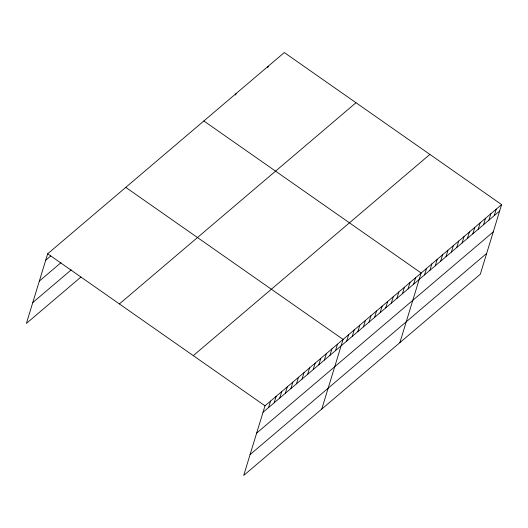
<?xml version="1.0" encoding="UTF-8"?>
<svg xmlns="http://www.w3.org/2000/svg" width="528" height="528" viewBox="0 0 528 528"><rect width="100%" height="100%" fill="white"/><g stroke="black" fill="none" stroke-linecap="round" stroke-linejoin="round"><path stroke-width="0.79" d="M501.6 204.593L264.997 405.808L243.705 475.444L480.308 274.223L501.6 204.593L284.295 52.556L47.692 253.777L26.4 323.407L80.929 277.035M235.587 95.04L236.029 93.608M267.769 67.676L268.204 66.238M268.594 407.53L270.574 401.062M274.171 402.791L276.151 396.323M279.748 398.046L281.728 391.578M285.325 393.301L287.305 386.839M290.902 388.562L292.882 382.094M296.479 383.816L298.459 377.348M302.056 379.071L304.036 372.61M307.633 374.332L309.613 367.864M313.21 369.587L315.19 363.119M318.787 364.848L320.767 358.38M324.364 360.103L326.344 353.635M329.941 355.357L331.921 348.889M335.518 350.618L337.498 344.15M321.783 409.042L343.075 339.405L125.77 187.374M346.672 341.128L348.652 334.666M352.249 336.389L354.229 329.921M357.826 331.643L359.806 325.175M363.409 326.905L365.383 320.437M368.986 322.159L370.96 315.691M374.563 317.414L376.537 310.946M380.14 312.675L382.114 306.207M385.717 307.93L387.691 301.462M391.294 303.184L393.268 296.716M396.871 298.445L398.845 291.977M402.448 293.7L404.422 287.232M408.025 288.955L409.999 282.493M413.602 284.216L415.576 277.748M399.868 342.639L421.153 273.002L203.848 120.971M424.538 274.91L426.518 268.442M429.904 270.349L431.878 263.881M435.263 265.789L437.243 259.321M440.629 261.228L442.609 254.76M445.995 256.667L447.968 250.199M451.354 252.107L453.334 245.639M456.72 247.546L458.693 241.078M462.079 242.986L464.059 236.518M467.445 238.425L469.425 231.957M472.811 233.864L474.784 227.396M478.17 229.304L480.15 222.836M483.536 224.743L485.509 218.275M488.895 220.183L490.875 213.715M494.261 215.615L496.234 209.154M45.712 260.245L50.668 256.027M39.336 281.087L61.03 262.64M32.776 302.564L71.194 269.894M119.401 303.943L356.004 102.729M193.281 355.634L429.891 154.42M263.017 412.276L499.62 211.055M256.648 433.118L493.251 231.904M250.081 454.595L486.684 253.381M47.692 253.777L264.997 405.808"/></g></svg>
